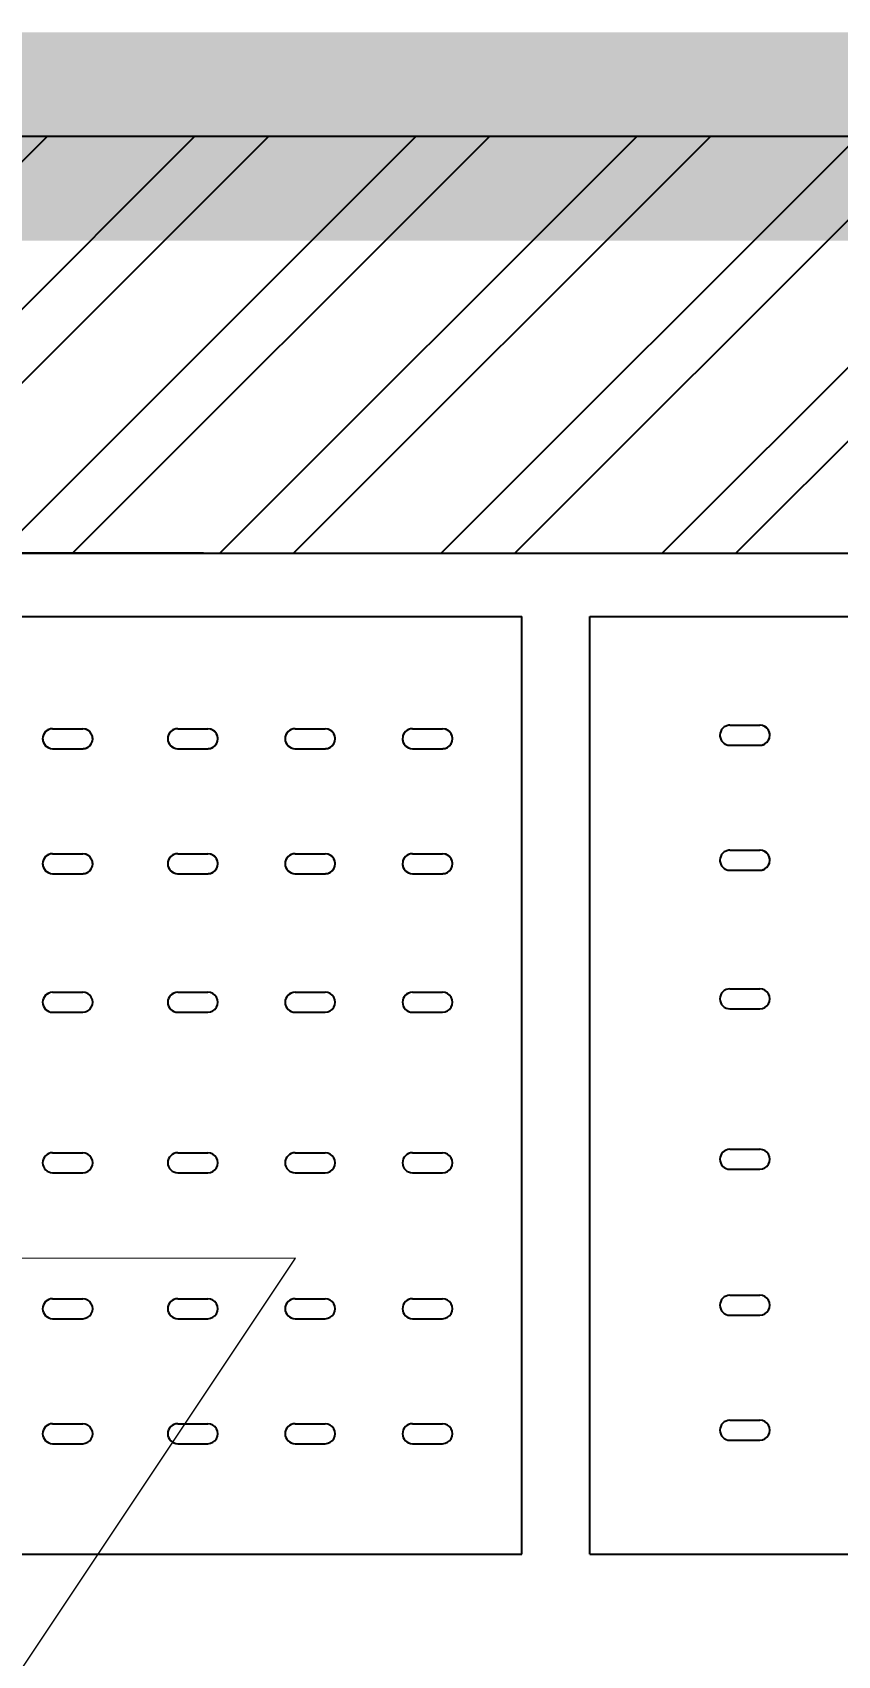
# Model space of a CAD drawing. Extents: x -2975 to 7327, y -1166 to 1029.
# Drawn here: x 552.8 to 591.4, y 864.8 to 942.7 of the extents above; entities that cross this region are included whole.
import ezdxf
from ezdxf.enums import TextEntityAlignment as Align

# ---------------------------------------------------------------- set-up
doc = ezdxf.new("R2010")
doc.units = 0
doc.header["$PDMODE"] = 34
doc.linetypes.add('XR-Mince$0$Anchor Stor (Ground Floor Plan ) Xref$2$Retail Building ( Ground Floor ) Xref$0$HIDDEN', pattern=[0.375, 0.25, -0.125])
doc.linetypes.add('XR-Mince$0$LOWER LEVEL GROUND FLOOR$0$DASHDOT', pattern=[25.4, 12.7, -6.35, 0, -6.35])
doc.layers.add('13032-XPS-L02$0$09014-XPS-L04$0$P-DOMW-EQPM', color=7, linetype='Continuous', lineweight=20)
for name, color, linetype in [('13032-XPS-L02$0$09014-XPS-L04$0$X-WSP-M-04-531-M08-09$0$Z000T_Symbol', 2, 'Continuous'), ('E-TEXT-LIGHTING', 7, 'Continuous'), ('M-FIRE FIGHTING-2 INCH', 1, 'Continuous'), ('M-PLUMBING-HWS-0.75 INCH', 1, 'Continuous'), ('XR-Mince$0$D2-03-04 PLAN$0$A-SECT-004L', 8, 'Continuous'), ('XR-Mince$0$EQUIPMENT', 15, 'Continuous'), ('XR-Mince$0$EQUIPMENTS', 15, 'Continuous'), ('XR-Mince$0$fur dashed', 15, 'XR-Mince$0$Anchor Stor (Ground Floor Plan ) Xref$2$Retail Building ( Ground Floor ) Xref$0$HIDDEN'), ('XR-Mince$0$hatch-wall', 8, 'Continuous'), ('XR-Mince$0$lease line', 8, 'Continuous'), ('XR-Mince$0$TAXT', 8, 'Continuous')]:
    doc.layers.add(name, color=color, linetype=linetype)
doc.styles.add('13032-XPS-L02$0$09014-XPS-L04$0$X-WSP-M-04-531-M08-09$0$ROMANS', font='romans.shx', dxfattribs={"width": 0.75})
doc.styles.get("Standard").update_dxf_attribs({"font": 'arial.ttf'})
doc.dimstyles.new('ISO-25', dxfattribs={"dimtxt": 10, "dimasz": 2.5, "dimexe": 1.25, "dimexo": 0.625, "dimtad": 0, "dimtxsty": 'Standard', "dimcen": 2.5, "dimadec": 0, "dimazin": 0, "dimtfac": 1, "dimtix": 1, "dimtmove": 0, "dimatfit": 3, "dimfxl": 1, "dimarcsym": 0})

# ---------------------------------------------------------------- blocks, each defined once
blk = doc.blocks.new('XR-Mince$0$A$C27630E02')
at = {"layer": 'XR-Mince$0$EQUIPMENT'}
for p, q in [((0.45, 1.2), (0, 1.2)), ((0, 1.2), (0, 0)), ((0.45, 1.2), (0.45, 0)), ((0.05216, 1.13284), (0.05216, 1.11844)), ((0.05216, 1.13284), (0.05216, 1.11844)), ((0.06176, 1.13284), (0.06176, 1.11844)), ((0.06176, 1.13284), (0.06176, 1.11844)), ((0.11216, 1.13284), (0.11216, 1.11844)), ((0.11216, 1.13284), (0.11216, 1.11844)), ((0.12176, 1.13284), (0.12176, 1.11844)), ((0.12176, 1.13284), (0.12176, 1.11844)), ((0.17869, 1.13284), (0.17869, 1.11844)), ((0.17869, 1.13284), (0.17869, 1.11844)), ((0.18829, 1.13284), (0.18829, 1.11844)), ((0.18829, 1.13284), (0.18829, 1.11844)), ((0.25572, 1.13284), (0.25572, 1.11844)), ((0.25572, 1.13284), (0.25572, 1.11844)), ((0.26532, 1.13284), (0.26532, 1.11844)), ((0.26532, 1.13284), (0.26532, 1.11844)), ((0.32576, 1.13284), (0.32576, 1.11844)), ((0.32576, 1.13284), (0.32576, 1.11844)), ((0.33536, 1.13284), (0.33536, 1.11844)), ((0.33536, 1.13284), (0.33536, 1.11844)), ((0.38576, 1.13284), (0.38576, 1.11844)), ((0.38576, 1.13284), (0.38576, 1.11844)), ((0.39536, 1.13284), (0.39536, 1.11844)), ((0.39536, 1.13284), (0.39536, 1.11844)), ((0.05382, 0.22513), (0.05382, 0.21073)), ((0.06342, 0.22513), (0.06342, 0.21073)), ((0.11382, 0.22513), (0.11382, 0.21073)), ((0.12342, 0.22513), (0.12342, 0.21073)), ((0.18035, 0.22513), (0.18035, 0.21073)), ((0.18995, 0.22513), (0.18995, 0.21073)), ((0.25738, 0.22513), (0.25738, 0.21073)), ((0.26698, 0.22513), (0.26698, 0.21073)), ((0.32742, 0.22513), (0.32742, 0.21073)), ((0.33702, 0.22513), (0.33702, 0.21073)), ((0.38742, 0.22513), (0.38742, 0.21073)), ((0.39702, 0.22513), (0.39702, 0.21073)), ((0.05382, 0.16513), (0.05382, 0.15073)), ((0.06342, 0.16513), (0.06342, 0.15073)), ((0.11382, 0.16513), (0.11382, 0.15073)), ((0.12342, 0.16513), (0.12342, 0.15073)), ((0.18035, 0.16513), (0.18035, 0.15073)), ((0.18995, 0.16513), (0.18995, 0.15073)), ((0.25738, 0.16513), (0.25738, 0.15073)), ((0.26698, 0.16513), (0.26698, 0.15073)), ((0.32742, 0.16513), (0.32742, 0.15073)), ((0.33702, 0.16513), (0.33702, 0.15073)), ((0.38742, 0.16513), (0.38742, 0.15073)), ((0.39702, 0.16513), (0.39702, 0.15073)), ((0.05382, 0.10883), (0.05382, 0.09443)), ((0.06342, 0.10883), (0.06342, 0.09443)), ((0.11382, 0.10883), (0.11382, 0.09443)), ((0.12342, 0.10883), (0.12342, 0.09443)), ((0.18035, 0.10883), (0.18035, 0.09443)), ((0.18995, 0.10883), (0.18995, 0.09443)), ((0.25738, 0.10883), (0.25738, 0.09443)), ((0.26698, 0.10883), (0.26698, 0.09443)), ((0.32742, 0.10883), (0.32742, 0.09443)), ((0.33702, 0.10883), (0.33702, 0.09443)), ((0.38742, 0.10883), (0.38742, 0.09443)), ((0.39702, 0.10883), (0.39702, 0.09443)), ((0.05382, 0.05253), (0.05382, 0.03813)), ((0.06342, 0.05253), (0.06342, 0.03813)), ((0.11382, 0.05253), (0.11382, 0.03813)), ((0.12342, 0.05253), (0.12342, 0.03813)), ((0.18035, 0.05253), (0.18035, 0.03813)), ((0.18995, 0.05253), (0.18995, 0.03813)), ((0.25738, 0.05253), (0.25738, 0.03813)), ((0.26698, 0.05253), (0.26698, 0.03813)), ((0.32742, 0.05253), (0.32742, 0.03813)), ((0.33702, 0.05253), (0.33702, 0.03813)), ((0.38742, 0.05253), (0.38742, 0.03813)), ((0.39702, 0.05253), (0.39702, 0.03813)), ((0.45, 0), (0, 0))]:
    blk.add_line(p, q, dxfattribs=at)
at = {"layer": 'XR-Mince$0$EQUIPMENT', "extrusion": (0, 0, -1)}
for centre, start_param, end_param in [((0.05696, 1.13284), 3.926991, 7.068583), ((0.05696, 1.13284), 3.926991, 7.068583), ((0.11696, 1.13284), 3.926991, 7.068583), ((0.11696, 1.13284), 3.926991, 7.068583), ((0.18349, 1.13284), 3.926991, 7.068583), ((0.18349, 1.13284), 3.926991, 7.068583), ((0.26052, 1.13284), 3.926991, 7.068583), ((0.26052, 1.13284), 3.926991, 7.068583), ((0.33056, 1.13284), 3.926991, 7.068583), ((0.33056, 1.13284), 3.926991, 7.068583), ((0.39056, 1.13284), 3.926991, 7.068583), ((0.39056, 1.13284), 3.926991, 7.068583), ((0.05696, 1.11844), 0.785398, 3.926991), ((0.05696, 1.11844), 0.785398, 3.926991), ((0.11696, 1.11844), 0.785398, 3.926991), ((0.11696, 1.11844), 0.785398, 3.926991), ((0.18349, 1.11844), 0.785398, 3.926991), ((0.18349, 1.11844), 0.785398, 3.926991), ((0.26052, 1.11844), 0.785398, 3.926991), ((0.26052, 1.11844), 0.785398, 3.926991), ((0.33056, 1.11844), 0.785398, 3.926991), ((0.33056, 1.11844), 0.785398, 3.926991), ((0.39056, 1.11844), 0.785398, 3.926991), ((0.39056, 1.11844), 0.785398, 3.926991), ((0.05862, 0.22513), 3.926991, 7.068583), ((0.11862, 0.22513), 3.926991, 7.068583), ((0.18515, 0.22513), 3.926991, 7.068583), ((0.26218, 0.22513), 3.926991, 7.068583), ((0.33222, 0.22513), 3.926991, 7.068583), ((0.39222, 0.22513), 3.926991, 7.068583), ((0.05862, 0.21073), 0.785398, 3.926991), ((0.11862, 0.21073), 0.785398, 3.926991), ((0.18515, 0.21073), 0.785398, 3.926991), ((0.26218, 0.21073), 0.785398, 3.926991), ((0.33222, 0.21073), 0.785398, 3.926991), ((0.39222, 0.21073), 0.785398, 3.926991), ((0.05862, 0.16513), 3.926991, 7.068583), ((0.11862, 0.16513), 3.926991, 7.068583), ((0.18515, 0.16513), 3.926991, 7.068583), ((0.26218, 0.16513), 3.926991, 7.068583), ((0.33222, 0.16513), 3.926991, 7.068583), ((0.39222, 0.16513), 3.926991, 7.068583), ((0.05862, 0.15073), 0.785398, 3.926991), ((0.11862, 0.15073), 0.785398, 3.926991), ((0.18515, 0.15073), 0.785398, 3.926991), ((0.26218, 0.15073), 0.785398, 3.926991), ((0.33222, 0.15073), 0.785398, 3.926991), ((0.39222, 0.15073), 0.785398, 3.926991), ((0.05862, 0.10883), 3.926991, 7.068583), ((0.11862, 0.10883), 3.926991, 7.068583), ((0.18515, 0.10883), 3.926991, 7.068583), ((0.26218, 0.10883), 3.926991, 7.068583), ((0.33222, 0.10883), 3.926991, 7.068583), ((0.39222, 0.10883), 3.926991, 7.068583), ((0.05862, 0.09443), 0.785398, 3.926991), ((0.11862, 0.09443), 0.785398, 3.926991), ((0.18515, 0.09443), 0.785398, 3.926991), ((0.26218, 0.09443), 0.785398, 3.926991), ((0.33222, 0.09443), 0.785398, 3.926991), ((0.39222, 0.09443), 0.785398, 3.926991), ((0.05862, 0.05253), 3.926991, 7.068583), ((0.11862, 0.05253), 3.926991, 7.068583), ((0.18515, 0.05253), 3.926991, 7.068583), ((0.26218, 0.05253), 3.926991, 7.068583), ((0.33222, 0.05253), 3.926991, 7.068583), ((0.39222, 0.05253), 3.926991, 7.068583), ((0.05862, 0.03813), 0.785398, 3.926991), ((0.11862, 0.03813), 0.785398, 3.926991), ((0.18515, 0.03813), 0.785398, 3.926991), ((0.26218, 0.03813), 0.785398, 3.926991), ((0.33222, 0.03813), 0.785398, 3.926991), ((0.39222, 0.03813), 0.785398, 3.926991)]:
    blk.add_ellipse(centre, major_axis=(0.00339, 0.00339), ratio=1, start_param=start_param, end_param=end_param, dxfattribs=at)
blk = doc.blocks.new('XR-Mince$0$Equipment')
at = {"layer": 'XR-Mince$0$EQUIPMENTS', "linetype": 'ByBlock'}
for p, q in [((576.287, 869.677, 0), (576.287, 914.677, 0)), ((579.544, 869.677, 0), (579.544, 914.677, 0)), ((586.26, 896.808, 0), (587.7, 896.808, 0)), ((586.26, 896.808, 0), (587.7, 896.808, 0)), ((553.774, 896.643, 0), (555.214, 896.643, 0)), ((559.774, 896.643, 0), (561.214, 896.643, 0)), ((565.404, 896.643, 0), (566.844, 896.643, 0)), ((571.034, 896.643, 0), (572.474, 896.643, 0)), ((553.774, 895.683, 0), (555.214, 895.683, 0)), ((559.774, 895.683, 0), (561.214, 895.683, 0)), ((565.404, 895.683, 0), (566.844, 895.683, 0)), ((571.034, 895.683, 0), (572.474, 895.683, 0)), ((586.26, 895.848, 0), (587.7, 895.848, 0)), ((586.26, 895.848, 0), (587.7, 895.848, 0)), ((586.26, 889.105, 0), (587.7, 889.105, 0)), ((586.26, 889.105, 0), (587.7, 889.105, 0)), ((553.774, 888.939, 0), (555.214, 888.939, 0)), ((559.774, 888.939, 0), (561.214, 888.939, 0)), ((565.404, 888.939, 0), (566.844, 888.939, 0)), ((571.034, 888.939, 0), (572.474, 888.939, 0)), ((553.774, 887.979, 0), (555.214, 887.979, 0)), ((559.774, 887.979, 0), (561.214, 887.979, 0)), ((565.404, 887.979, 0), (566.844, 887.979, 0)), ((571.034, 887.979, 0), (572.474, 887.979, 0)), ((586.26, 888.145, 0), (587.7, 888.145, 0)), ((586.26, 888.145, 0), (587.7, 888.145, 0)), ((553.774, 881.935, 0), (555.214, 881.935, 0)), ((559.774, 881.935, 0), (561.214, 881.935, 0)), ((565.404, 881.935, 0), (566.844, 881.935, 0)), ((571.034, 881.935, 0), (572.474, 881.935, 0)), ((586.26, 882.101, 0), (587.7, 882.101, 0)), ((586.26, 882.101, 0), (587.7, 882.101, 0)), ((553.774, 880.975, 0), (555.214, 880.975, 0)), ((559.774, 880.975, 0), (561.214, 880.975, 0)), ((565.404, 880.975, 0), (566.844, 880.975, 0)), ((571.034, 880.975, 0), (572.474, 880.975, 0)), ((586.26, 881.141, 0), (587.7, 881.141, 0)), ((586.26, 881.141, 0), (587.7, 881.141, 0)), ((553.774, 875.935, 0), (555.214, 875.935, 0)), ((559.774, 875.935, 0), (561.214, 875.935, 0)), ((565.404, 875.935, 0), (566.844, 875.935, 0)), ((571.034, 875.935, 0), (572.474, 875.935, 0)), ((586.26, 876.101, 0), (587.7, 876.101, 0)), ((586.26, 876.101, 0), (587.7, 876.101, 0)), ((553.774, 874.975, 0), (555.214, 874.975, 0)), ((559.774, 874.975, 0), (561.214, 874.975, 0)), ((565.404, 874.975, 0), (566.844, 874.975, 0)), ((571.034, 874.975, 0), (572.474, 874.975, 0)), ((586.26, 875.141, 0), (587.7, 875.141, 0)), ((586.26, 875.141, 0), (587.7, 875.141, 0)), ((456.287, 869.677, 0), (576.287, 869.677, 0)), ((579.544, 869.677, 0), (699.544, 869.677, 0))]:
    blk.add_line(p, q, dxfattribs=at)
for centre, start_param, end_param in [((586.26, 896.328, 0), 3.926991, 7.068583), ((586.26, 896.328, 0), 3.926991, 7.068583), ((587.7, 896.328, 0), 0.785398, 3.926991), ((587.7, 896.328, 0), 0.785398, 3.926991), ((553.774, 896.163, 0), 3.926991, 7.068583), ((555.214, 896.163, 0), 0.785398, 3.926991), ((559.774, 896.163, 0), 3.926991, 7.068583), ((561.214, 896.163, 0), 0.785398, 3.926991), ((565.404, 896.163, 0), 3.926991, 7.068583), ((566.844, 896.163, 0), 0.785398, 3.926991), ((571.034, 896.163, 0), 3.926991, 7.068583), ((572.474, 896.163, 0), 0.785398, 3.926991), ((586.26, 888.625, 0), 3.926991, 7.068583), ((586.26, 888.625, 0), 3.926991, 7.068583), ((587.7, 888.625, 0), 0.785398, 3.926991), ((587.7, 888.625, 0), 0.785398, 3.926991), ((553.774, 888.459, 0), 3.926991, 7.068583), ((555.214, 888.459, 0), 0.785398, 3.926991), ((559.774, 888.459, 0), 3.926991, 7.068583), ((561.214, 888.459, 0), 0.785398, 3.926991), ((565.404, 888.459, 0), 3.926991, 7.068583), ((566.844, 888.459, 0), 0.785398, 3.926991), ((571.034, 888.459, 0), 3.926991, 7.068583), ((572.474, 888.459, 0), 0.785398, 3.926991), ((553.774, 881.455, 0), 3.926991, 7.068583), ((555.214, 881.455, 0), 0.785398, 3.926991), ((559.774, 881.455, 0), 3.926991, 7.068583), ((561.214, 881.455, 0), 0.785398, 3.926991), ((565.404, 881.455, 0), 3.926991, 7.068583), ((566.844, 881.455, 0), 0.785398, 3.926991), ((571.034, 881.455, 0), 3.926991, 7.068583), ((572.474, 881.455, 0), 0.785398, 3.926991), ((586.26, 881.621, 0), 3.926991, 7.068583), ((586.26, 881.621, 0), 3.926991, 7.068583), ((587.7, 881.621, 0), 0.785398, 3.926991), ((587.7, 881.621, 0), 0.785398, 3.926991), ((553.774, 875.455, 0), 3.926991, 7.068583), ((555.214, 875.455, 0), 0.785398, 3.926991), ((559.774, 875.455, 0), 3.926991, 7.068583), ((561.214, 875.455, 0), 0.785398, 3.926991), ((565.404, 875.455, 0), 3.926991, 7.068583), ((566.844, 875.455, 0), 0.785398, 3.926991), ((571.034, 875.455, 0), 3.926991, 7.068583), ((572.474, 875.455, 0), 0.785398, 3.926991), ((586.26, 875.621, 0), 3.926991, 7.068583), ((586.26, 875.621, 0), 3.926991, 7.068583), ((587.7, 875.621, 0), 0.785398, 3.926991), ((587.7, 875.621, 0), 0.785398, 3.926991)]:
    blk.add_ellipse(centre, major_axis=(-0.339, -0.339), ratio=1, start_param=start_param, end_param=end_param, dxfattribs=at)
at = {"layer": 'XR-Mince$0$EQUIPMENTS', "linetype": 'ByBlock', "xscale": -99.99999999999997, "yscale": 99.99999999999997, "zscale": 100, "rotation": 89.99999999999905}
for p in [(576.287, 914.677, 0), (699.544, 914.677, 0)]:
    blk.add_blockref('XR-Mince$0$A$C27630E02', p, dxfattribs=at)
blk = doc.blocks.new('XR-Mince')
at = {"layer": 'XR-Mince$0$hatch-wall', "ltscale": 100}
h = blk.add_hatch(dxfattribs=at)
h.set_pattern_fill('ANSI32', color=256, scale=20, style=0)
h.set_pattern_definition([(45, (8569.7315, 21091.42), (-5.3033009, 5.3033009), []), (45, (8573.267, 21091.42), (-5.3033009, 5.3033009), [])])
h.paths.add_polyline_path([(826.027, 917.714), (826.027, 937.714), (-54.973, 937.714), (-54.973, 937.714), (-74.973, 937.714), (-74.973, -352.286), (-97.473, -352.286), (-97.473, -372.286), (-74.973, -372.286), (-54.973, -372.286), (75.027, -372.286), (75.027, 352.714), (55.027, 352.714), (55.027, -352.286), (-54.973, -352.286), (-55.237, 352.629), (55.027, 352.629), (55.027, 372.629), (-54.973, 372.629), (-54.973, 917.714)])
h.paths.add_polyline_path([(946.027, 874.364), (966.027, 874.364), (975.027, 874.364), (975.027, 894.364), (966.027, 894.364), (966.027, 937.714), (946.027, 937.714)])
at = {"layer": 'XR-Mince$0$D2-03-04 PLAN$0$A-SECT-004L', "ltscale": 0.25}
for p, q in [((846.027, 937.714), (-74.973, 937.714)), ((846.027, 937.714), (-74.973, 937.714)), ((-54.973, 917.714), (826.027, 917.714)), ((-54.973, 917.714), (826.027, 917.714))]:
    blk.add_line(p, q, dxfattribs=at)
at = {"layer": 'XR-Mince$0$fur dashed'}
for p, q in [((456.287, 914.677, 0), (576.287, 914.677, 0)), ((579.544, 914.677, 0), (699.544, 914.677, 0)), ((553.774, 909.295, 0), (555.214, 909.295, 0)), ((559.774, 909.295, 0), (561.214, 909.295, 0)), ((565.404, 909.295, 0), (566.844, 909.295, 0)), ((571.034, 909.295, 0), (572.474, 909.295, 0)), ((586.26, 909.461, 0), (587.7, 909.461, 0)), ((586.26, 909.461, 0), (587.7, 909.461, 0)), ((586.26, 908.501, 0), (587.7, 908.501, 0)), ((586.26, 908.501, 0), (587.7, 908.501, 0)), ((553.774, 908.335, 0), (555.214, 908.335, 0)), ((559.774, 908.335, 0), (561.214, 908.335, 0)), ((565.404, 908.335, 0), (566.844, 908.335, 0)), ((571.034, 908.335, 0), (572.474, 908.335, 0)), ((553.774, 903.295, 0), (555.214, 903.295, 0)), ((559.774, 903.295, 0), (561.214, 903.295, 0)), ((565.404, 903.295, 0), (566.844, 903.295, 0)), ((571.034, 903.295, 0), (572.474, 903.295, 0)), ((586.26, 903.461, 0), (587.7, 903.461, 0)), ((586.26, 903.461, 0), (587.7, 903.461, 0)), ((553.774, 902.335, 0), (555.214, 902.335, 0)), ((559.774, 902.335, 0), (561.214, 902.335, 0)), ((565.404, 902.335, 0), (566.844, 902.335, 0)), ((571.034, 902.335, 0), (572.474, 902.335, 0)), ((586.26, 902.501, 0), (587.7, 902.501, 0)), ((586.26, 902.501, 0), (587.7, 902.501, 0))]:
    blk.add_line(p, q, dxfattribs=at)
for centre, start_param, end_param in [((553.774, 908.815, 0), 3.926991, 7.068583), ((555.214, 908.815, 0), 0.785398, 3.926991), ((559.774, 908.815, 0), 3.926991, 7.068583), ((561.214, 908.815, 0), 0.785398, 3.926991), ((565.404, 908.815, 0), 3.926991, 7.068583), ((566.844, 908.815, 0), 0.785398, 3.926991), ((571.034, 908.815, 0), 3.926991, 7.068583), ((572.474, 908.815, 0), 0.785398, 3.926991), ((586.26, 908.981, 0), 3.926991, 7.068583), ((586.26, 908.981, 0), 3.926991, 7.068583), ((587.7, 908.981, 0), 0.785398, 3.926991), ((587.7, 908.981, 0), 0.785398, 3.926991), ((553.774, 902.815, 0), 3.926991, 7.068583), ((555.214, 902.815, 0), 0.785398, 3.926991), ((559.774, 902.815, 0), 3.926991, 7.068583), ((561.214, 902.815, 0), 0.785398, 3.926991), ((565.404, 902.815, 0), 3.926991, 7.068583), ((566.844, 902.815, 0), 0.785398, 3.926991), ((571.034, 902.815, 0), 3.926991, 7.068583), ((572.474, 902.815, 0), 0.785398, 3.926991), ((586.26, 902.981, 0), 3.926991, 7.068583), ((586.26, 902.981, 0), 3.926991, 7.068583), ((587.7, 902.981, 0), 0.785398, 3.926991), ((587.7, 902.981, 0), 0.785398, 3.926991)]:
    blk.add_ellipse(centre, major_axis=(-0.339, -0.339), ratio=1, start_param=start_param, end_param=end_param, dxfattribs=at)
at = {"layer": 'XR-Mince$0$lease line', "linetype": 'XR-Mince$0$LOWER LEVEL GROUND FLOOR$0$DASHDOT', "ltscale": 0.5, "const_width": 10}
blk.add_lwpolyline([(-83.778, -1117.786), (-83.778, -352.286), (-74.973, -352.286), (-74.973, 937.714), (846.027, 937.715), (846.53, 894.314), (1185.027, 894.725), (1185.027, -1117.786), (-83.778, -1117.786)], dxfattribs=at)
at = {"layer": 'XR-Mince$0$TAXT'}
blk.add_blockref('XR-Mince$0$Equipment', (0, 0), dxfattribs=at)
blk = doc.blocks.new('*D79')
at = {"layer": 'Defpoints', "color": 0, "transparency": 16777216}
for p in [(510.197, 917.714), (561.631, 917.714), (501.368, 773.237)]:
    blk.add_point(p, dxfattribs=at)
at = {"layer": 'M-FIRE FIGHTING-2 INCH', "color": 0, "lineweight": -2, "transparency": 16777216}
for p, q in [((561.006, 917.714), (508.947, 917.714)), ((510.197, 915.214), (510.197, 866.397)), ((510.197, 775.737), (510.197, 824.554)), ((501.993, 773.237), (511.447, 773.237))]:
    blk.add_line(p, q, dxfattribs=at)
at = {"layer": 'M-FIRE FIGHTING-2 INCH', "color": 0, "transparency": 16777216}
for points in [[(509.78, 915.214), (510.614, 915.214), (510.197, 917.714)], [(509.78, 775.737), (510.614, 775.737), (510.197, 773.237)]]:
    blk.add_solid(points, dxfattribs=at)
at = {"layer": 'M-FIRE FIGHTING-2 INCH', "color": 0, "transparency": 16777216, "insert": (510.197, 845.476), "char_height": 10, "attachment_point": 5, "rotation": 90}
blk.add_mtext('144,48', dxfattribs=at)
blk = doc.blocks.new('13032-XPS-L02$0$09014-XPS-L04$0$X-WSP-M-04-531-M08-09$0$PSV-IV')
blk.add_lwpolyline([(0, -2), (0, 2), (3, 0), (6, 2), (6, -2), (3, 0), (0, -2)], close=True)
at = {"layer": '13032-XPS-L02$0$09014-XPS-L04$0$X-WSP-M-04-531-M08-09$0$Z000T_Symbol', "style": '13032-XPS-L02$0$09014-XPS-L04$0$X-WSP-M-04-531-M08-09$0$ROMANS', "width": 0.75}
blk.add_attdef('IV', text='', height=2.5, dxfattribs=at).set_placement((3, 4.246), align=Align.MIDDLE_CENTER)
blk = doc.blocks.new('A$C43130899')
at = {"layer": '13032-XPS-L02$0$09014-XPS-L04$0$P-DOMW-EQPM', "color": 7, "ltscale": 850}
ref = blk.add_blockref('13032-XPS-L02$0$09014-XPS-L04$0$X-WSP-M-04-531-M08-09$0$PSV-IV', (4054.6, -4160.01), dxfattribs=dict(at, xscale=-72.00000003164996, yscale=72.00000000000006, zscale=71.99999999999996, rotation=180.0140910124166))
ref.add_attrib('IV', 'IV', dxfattribs={"layer": '13032-XPS-L02$0$09014-XPS-L04$0$X-WSP-M-04-531-M08-09$0$Z000T_Symbol', "color": 7, "height": 180, "rotation": 0.0141, "style": '13032-XPS-L02$0$09014-XPS-L04$0$X-WSP-M-04-531-M08-09$0$ROMANS', "width": 0.75}).set_placement((4291.13, -3916.03), align=Align.MIDDLE_CENTER)

msp = doc.modelspace()

# ---------------------------------------------------------------- block references
at = {"layer": 'E-TEXT-LIGHTING'}
msp.add_blockref('XR-Mince', (0, 0), dxfattribs=at)

# ---------------------------------------------------------------- next in the draw order: block references
at = {"layer": 'M-PLUMBING-HWS-0.75 INCH', "xscale": 0.1, "yscale": 0.1, "zscale": 0.1, "rotation": 90}
msp.add_blockref('A$C43130899', (135.027, 435.214), dxfattribs=at)

# ---------------------------------------------------------------- next in the draw order: dimensions: what is measured, and where the dimension line sits
at = {"layer": 'M-FIRE FIGHTING-2 INCH', "color": 32, "true_color": 0xcd6928}
dim = msp.add_linear_dim(base=(510.197, 917.714), p1=(501.368, 773.237), p2=(561.631, 917.714), angle=90, dimstyle='ISO-25', dxfattribs=at)
dim.commit()
dim.dimension.update_dxf_attribs({"geometry": '*D79', "text_midpoint": (510.197, 845.476)})

doc.saveas('drawing.dxf')
